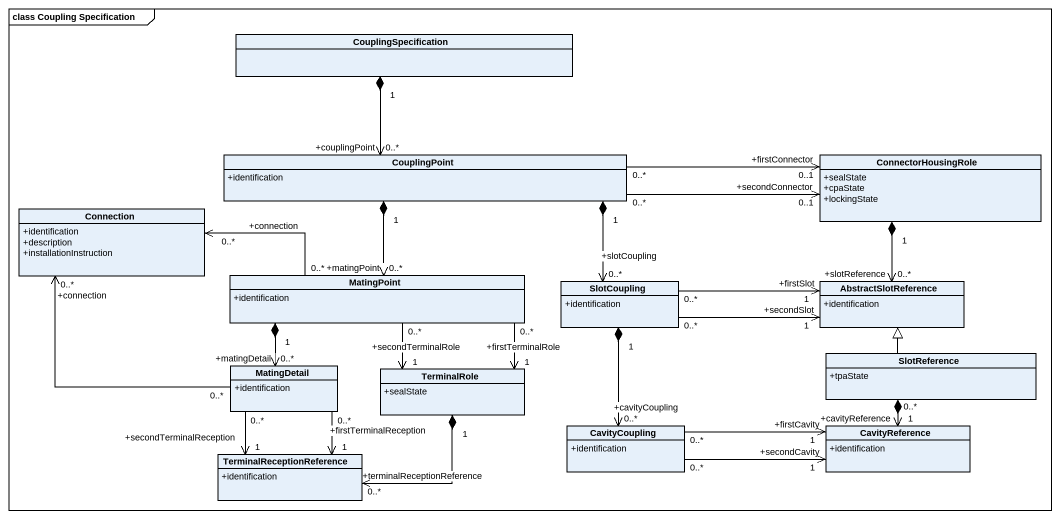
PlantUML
@startuml
mainframe class Coupling Specification
hide circle
hide empty members
skinparam classAttributeIconSize 0
class CouplingSpecification
class CouplingPoint {
  +identification
}
class ConnectorHousingRole {
  +sealState
  +cpaState
  +lockingState
}
class Connection {
  +identification
  +description
  +installationInstruction
}
class MatingPoint {
  +identification
}
class SlotCoupling {
  +identification
}
class AbstractSlotReference {
  +identification
}
class MatingDetail {
  +identification
}
class TerminalRole {
  +sealState
}
class SlotReference {
  +tpaState
}
class TerminalReceptionReference {
  +identification
}
class CavityCoupling {
  +identification
}
class CavityReference {
  +identification
}
CouplingSpecification "1" *--> "0..*\n+couplingPoint" CouplingPoint
CouplingPoint "0..*" -right-> "0..1\n+firstConnector" ConnectorHousingRole
CouplingPoint "0..*" -right-> "0..1\n+secondConnector" ConnectorHousingRole
CouplingPoint "1" *--> "0..*\n+slotCoupling" SlotCoupling
ConnectorHousingRole "1" *--> "+slotReference\n0..*" AbstractSlotReference
MatingPoint "0..*\n+matingPoint" <-up-* "1" CouplingPoint
MatingPoint "0..*" -left-> "0..*\n+connection" Connection
MatingPoint "1" *--> "+matingDetail\n0..*" MatingDetail
MatingPoint "0..*" --> "+secondTerminalRole\n1" TerminalRole
MatingPoint "0..*" --> "+firstTerminalRole\n1" TerminalRole
SlotCoupling "0..*" -right-> "1\n+firstSlot" AbstractSlotReference
SlotCoupling "0..*" -right-> "1\n+secondSlot" AbstractSlotReference
SlotCoupling "1" *--> "0..*\n+cavityCoupling" CavityCoupling
MatingDetail "0..*" -up-> "0..*\n+connection" Connection
MatingDetail "0..*" --> "+secondTerminalReception\n1" TerminalReceptionReference
MatingDetail "0..*" --> "+firstTerminalReception\n1" TerminalReceptionReference
SlotReference -up-|> AbstractSlotReference
SlotReference "1" *--> "+cavityReference\n0..*" CavityReference
TerminalReceptionReference "+terminalReceptionReference\n0..*" <-right-* "1" TerminalRole
CavityCoupling "0..*" -right-> "1\n+firstCavity" CavityReference
CavityCoupling "0..*" -right-> "1\n+secondCavity" CavityReference
@enduml
